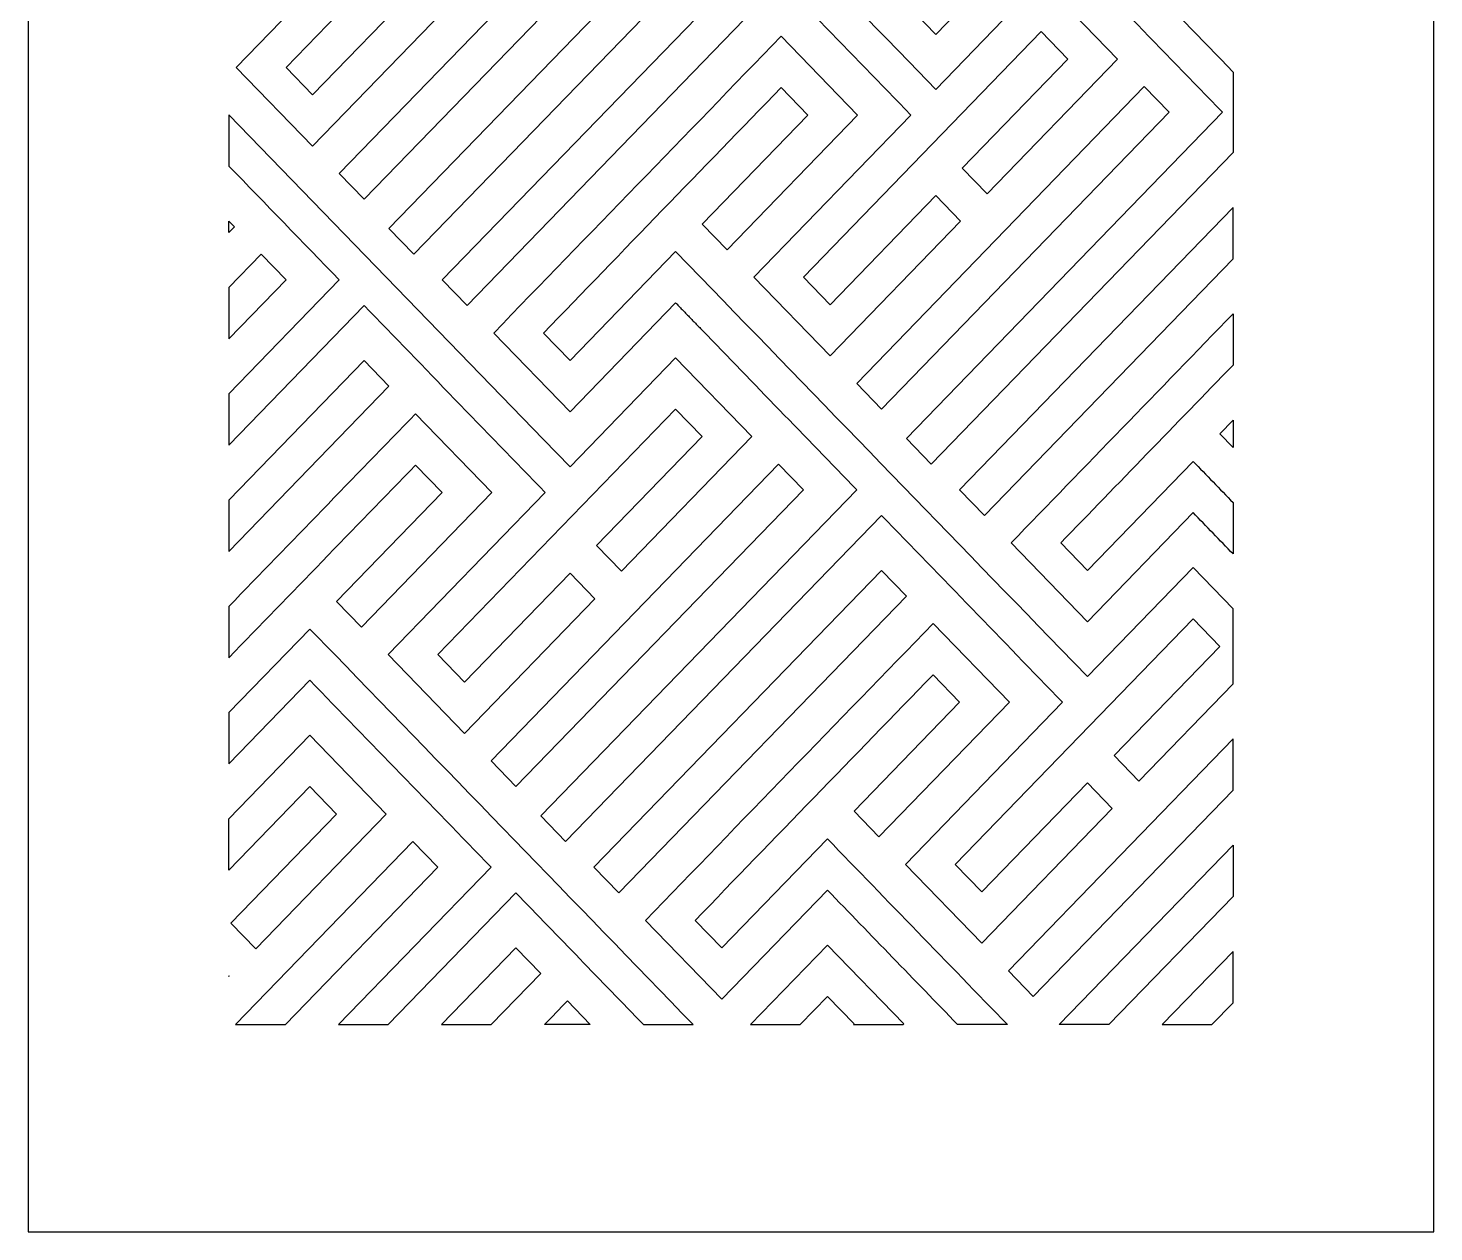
# Model space of a CAD drawing. Header units: centimetres. Extents: x 13.9 to 20.3, y -9 to 9.
# Drawn here: x 13.9 to 20.33, y -9 to -3.5 of the extents above; entities that cross this region are included whole.
import ezdxf

# ---------------------------------------------------------------- set-up
doc = ezdxf.new("R2010")
doc.units = ezdxf.units.CM
doc.header["$MEASUREMENT"] = 0
doc.layers.add('layer 1', color=7, linetype='Continuous')

msp = doc.modelspace()

# ---------------------------------------------------------------- linework, layer by layer
at = {"layer": 'layer 1', "color": 250}
for points, knots in [([(20.32578, 9.00076), (20.32578, 9.00076), (20.32578, -9.0002), (20.32578, -9.0002), (20.32578, -9.0002), (20.32578, -9.0002), (13.90161, -9.0002), (13.90161, -9.0002), (13.90161, -9.0002), (13.90161, -9.0002), (13.90161, 9.00076), (13.90161, 9.00076), (13.90161, 9.00076), (13.90161, 9.00076), (20.32578, 9.00076), (20.32578, 9.00076)], [0, 0, 0, 0, 0.2, 0.2, 0.2, 0.2, 0.4, 0.4, 0.4, 0.4, 0.6, 0.6, 0.6, 0.6, 1, 1, 1, 1]), ([(17.92738, -3.65324), (17.37848, -3.08659), (16.8296, -2.51995), (16.2807, -1.9533), (16.2807, -1.9533), (16.2807, -1.9533), (16.16713, -1.83606), (16.16713, -1.83606), (16.16713, -1.83606), (16.16713, -1.83606), (15.68448, -2.33432), (15.68448, -2.33432), (15.68448, -2.33432), (15.68448, -2.33432), (15.56281, -2.20871), (15.56281, -2.20871), (15.56281, -2.20871), (15.92513, -1.83467), (16.28745, -1.46063), (16.64978, -1.08658), (16.64978, -1.08658), (16.64978, -1.08658), (16.77146, -1.2122), (16.77146, -1.2122), (16.77146, -1.2122), (16.77146, -1.2122), (16.28881, -1.71045), (16.28881, -1.71045), (16.28881, -1.71045), (16.28881, -1.71045), (16.40237, -1.82769), (16.40237, -1.82769), (16.40237, -1.82769), (16.40237, -1.82769), (16.99858, -1.2122), (16.99858, -1.2122), (16.99858, -1.2122), (16.99858, -1.2122), (16.64978, -0.85211), (16.64978, -0.85211), (16.64978, -0.85211), (16.21175, -1.30431), (15.77371, -1.75651), (15.33568, -2.20871), (15.33568, -2.20871), (15.33568, -2.20871), (15.68448, -2.5688), (15.68448, -2.5688), (15.68448, -2.5688), (15.68448, -2.5688), (16.16713, -2.07054), (16.16713, -2.07054), (16.16713, -2.07054), (16.16713, -2.07054), (16.28881, -2.19615), (16.28881, -2.19615), (16.28881, -2.19615), (16.52405, -2.43899), (16.75929, -2.68185), (16.99453, -2.92469), (16.99453, -2.92469), (16.99453, -2.92469), (15.55064, -4.41528), (15.55064, -4.41528), (15.55064, -4.41528), (15.55064, -4.41528), (15.66421, -4.53252), (15.66421, -4.53252), (15.66421, -4.53252), (15.66421, -4.53252), (17.10809, -3.04193), (17.10809, -3.04193), (17.10809, -3.04193), (17.38389, -3.32665), (17.65968, -3.61136), (17.93549, -3.89609), (17.93549, -3.89609), (17.93549, -3.89609), (17.2176, -4.63719), (17.2176, -4.63719), (17.2176, -4.63719), (17.2176, -4.63719), (17.56641, -4.99728), (17.56641, -4.99728), (17.56641, -4.99728), (17.56641, -4.99728), (18.16262, -4.38179), (18.16262, -4.38179), (18.16262, -4.38179), (18.16262, -4.38179), (18.04905, -4.26455), (18.04905, -4.26455), (18.04905, -4.26455), (18.04905, -4.26455), (17.56641, -4.76281), (17.56641, -4.76281), (17.56641, -4.76281), (17.56641, -4.76281), (17.44473, -4.63719), (17.44473, -4.63719), (17.44473, -4.63719), (17.44473, -4.63719), (18.5317, -3.51507), (18.5317, -3.51507), (18.5317, -3.51507), (18.5317, -3.51507), (18.65338, -3.64068), (18.65338, -3.64068), (18.65338, -3.64068), (18.65338, -3.64068), (18.17073, -4.13894), (18.17073, -4.13894), (18.17073, -4.13894), (18.17073, -4.13894), (18.28429, -4.25617), (18.28429, -4.25617), (18.28429, -4.25617), (18.28429, -4.25617), (18.8805, -3.64068), (18.8805, -3.64068), (18.8805, -3.64068), (18.8805, -3.64068), (18.5317, -3.28059), (18.5317, -3.28059), (18.5317, -3.28059), (18.5317, -3.28059), (18.04905, -3.77885), (18.04905, -3.77885), (18.04905, -3.77885), (18.04905, -3.77885), (17.92738, -3.65324), (17.92738, -3.65324)], [0, 0, 0, 0, 0.0294118, 0.0294118, 0.0294118, 0.0294118, 0.0588235, 0.0588235, 0.0588235, 0.0588235, 0.0882353, 0.0882353, 0.0882353, 0.0882353, 0.1176471, 0.1176471, 0.1176471, 0.1176471, 0.1470588, 0.1470588, 0.1470588, 0.1470588, 0.1764706, 0.1764706, 0.1764706, 0.1764706, 0.2058824, 0.2058824, 0.2058824, 0.2058824, 0.2352941, 0.2352941, 0.2352941, 0.2352941, 0.2647059, 0.2647059, 0.2647059, 0.2647059, 0.2941176, 0.2941176, 0.2941176, 0.2941176, 0.3235294, 0.3235294, 0.3235294, 0.3235294, 0.3529412, 0.3529412, 0.3529412, 0.3529412, 0.3823529, 0.3823529, 0.3823529, 0.3823529, 0.4117647, 0.4117647, 0.4117647, 0.4117647, 0.4411765, 0.4411765, 0.4411765, 0.4411765, 0.4705882, 0.4705882, 0.4705882, 0.4705882, 0.5, 0.5, 0.5, 0.5, 0.5294118, 0.5294118, 0.5294118, 0.5294118, 0.5588235, 0.5588235, 0.5588235, 0.5588235, 0.5882353, 0.5882353, 0.5882353, 0.5882353, 0.6176471, 0.6176471, 0.6176471, 0.6176471, 0.6470588, 0.6470588, 0.6470588, 0.6470588, 0.6764706, 0.6764706, 0.6764706, 0.6764706, 0.7058824, 0.7058824, 0.7058824, 0.7058824, 0.7352941, 0.7352941, 0.7352941, 0.7352941, 0.7647059, 0.7647059, 0.7647059, 0.7647059, 0.7941176, 0.7941176, 0.7941176, 0.7941176, 0.8235294, 0.8235294, 0.8235294, 0.8235294, 0.8529412, 0.8529412, 0.8529412, 0.8529412, 0.8823529, 0.8823529, 0.8823529, 0.8823529, 0.9117647, 0.9117647, 0.9117647, 0.9117647, 0.9411765, 0.9411765, 0.9411765, 0.9411765, 1, 1, 1, 1]), ([(19.40804, -3.69958), (19.11593, -3.39802), (18.82381, -3.09646), (18.5317, -2.7949), (18.5317, -2.7949), (18.5317, -2.7949), (18.04905, -3.29315), (18.04905, -3.29315), (18.04905, -3.29315), (18.04905, -3.29315), (17.92738, -3.16754), (17.92738, -3.16754), (17.92738, -3.16754), (18.2897, -2.79351), (18.65202, -2.41946), (19.01435, -2.04542), (19.01435, -2.04542), (19.01435, -2.04542), (19.13602, -2.17103), (19.13602, -2.17103), (19.13602, -2.17103), (19.13602, -2.17103), (18.65338, -2.66928), (18.65338, -2.66928), (18.65338, -2.66928), (18.65338, -2.66928), (18.76694, -2.78652), (18.76694, -2.78652), (18.76694, -2.78652), (18.76694, -2.78652), (19.36315, -2.17103), (19.36315, -2.17103), (19.36315, -2.17103), (19.36315, -2.17103), (19.01435, -1.81094), (19.01435, -1.81094), (19.01435, -1.81094), (18.57632, -2.26314), (18.13828, -2.71535), (17.70025, -3.16754), (17.70025, -3.16754), (17.70025, -3.16754), (18.04905, -3.52763), (18.04905, -3.52763), (18.04905, -3.52763), (18.04905, -3.52763), (18.5317, -3.02937), (18.5317, -3.02937), (18.5317, -3.02937), (18.8075, -3.31409), (19.0833, -3.59881), (19.3591, -3.88353), (19.3591, -3.88353), (19.3591, -3.88353), (17.91521, -5.37411), (17.91521, -5.37411), (17.91521, -5.37411), (17.91521, -5.37411), (18.02877, -5.49135), (18.02877, -5.49135), (18.02877, -5.49135), (18.02877, -5.49135), (19.40804, -4.06748), (19.40804, -4.06748), (19.40804, -4.06748), (19.40804, -4.06748), (19.40804, -3.69958), (19.40804, -3.69958)], [0, 0, 0, 0, 0.0555556, 0.0555556, 0.0555556, 0.0555556, 0.1111111, 0.1111111, 0.1111111, 0.1111111, 0.1666667, 0.1666667, 0.1666667, 0.1666667, 0.2222222, 0.2222222, 0.2222222, 0.2222222, 0.2777778, 0.2777778, 0.2777778, 0.2777778, 0.3333333, 0.3333333, 0.3333333, 0.3333333, 0.3888889, 0.3888889, 0.3888889, 0.3888889, 0.4444444, 0.4444444, 0.4444444, 0.4444444, 0.5, 0.5, 0.5, 0.5, 0.5555556, 0.5555556, 0.5555556, 0.5555556, 0.6111111, 0.6111111, 0.6111111, 0.6111111, 0.6666667, 0.6666667, 0.6666667, 0.6666667, 0.7222222, 0.7222222, 0.7222222, 0.7222222, 0.7777778, 0.7777778, 0.7777778, 0.7777778, 0.8333333, 0.8333333, 0.8333333, 0.8333333, 0.8888889, 0.8888889, 0.8888889, 0.8888889, 1, 1, 1, 1]), ([(14.81935, -2.16138), (14.81935, -2.16138), (14.81935, -1.92691), (14.81935, -1.92691), (14.81935, -1.92691), (14.81935, -1.92691), (15.68448, -2.82002), (15.68448, -2.82002), (15.68448, -2.82002), (15.68448, -2.82002), (16.16713, -2.32176), (16.16713, -2.32176), (16.16713, -2.32176), (16.16713, -2.32176), (16.51594, -2.68185), (16.51594, -2.68185), (16.51594, -2.68185), (16.51594, -2.68185), (15.91972, -3.29734), (15.91972, -3.29734), (15.91972, -3.29734), (15.91972, -3.29734), (15.80616, -3.1801), (15.80616, -3.1801), (15.80616, -3.1801), (15.80616, -3.1801), (16.28881, -2.68185), (16.28881, -2.68185), (16.28881, -2.68185), (16.28881, -2.68185), (16.16713, -2.55623), (16.16713, -2.55623), (16.16713, -2.55623), (16.16713, -2.55623), (15.08016, -3.67836), (15.08016, -3.67836), (15.08016, -3.67836), (15.08016, -3.67836), (15.20184, -3.80397), (15.20184, -3.80397), (15.20184, -3.80397), (15.20184, -3.80397), (15.68448, -3.30572), (15.68448, -3.30572), (15.68448, -3.30572), (15.68448, -3.30572), (15.79805, -3.42295), (15.79805, -3.42295), (15.79805, -3.42295), (15.79805, -3.42295), (15.20184, -4.03845), (15.20184, -4.03845), (15.20184, -4.03845), (15.20184, -4.03845), (14.85303, -3.67836), (14.85303, -3.67836), (14.85303, -3.67836), (14.85303, -3.67836), (15.57092, -2.93726), (15.57092, -2.93726), (15.57092, -2.93726), (15.3204, -2.67863), (15.06988, -2.42001), (14.81935, -2.16138)], [0, 0, 0, 0, 0.0588235, 0.0588235, 0.0588235, 0.0588235, 0.1176471, 0.1176471, 0.1176471, 0.1176471, 0.1764706, 0.1764706, 0.1764706, 0.1764706, 0.2352941, 0.2352941, 0.2352941, 0.2352941, 0.2941176, 0.2941176, 0.2941176, 0.2941176, 0.3529412, 0.3529412, 0.3529412, 0.3529412, 0.4117647, 0.4117647, 0.4117647, 0.4117647, 0.4705882, 0.4705882, 0.4705882, 0.4705882, 0.5294118, 0.5294118, 0.5294118, 0.5294118, 0.5882353, 0.5882353, 0.5882353, 0.5882353, 0.6470588, 0.6470588, 0.6470588, 0.6470588, 0.7058824, 0.7058824, 0.7058824, 0.7058824, 0.7647059, 0.7647059, 0.7647059, 0.7647059, 0.8235294, 0.8235294, 0.8235294, 0.8235294, 0.8823529, 0.8823529, 0.8823529, 0.8823529, 1, 1, 1, 1]), ([(16.75118, -2.92469), (16.75118, -2.92469), (15.43708, -4.2813), (15.43708, -4.2813), (15.43708, -4.2813), (15.43708, -4.2813), (15.32351, -4.16406), (15.32351, -4.16406), (15.32351, -4.16406), (15.32351, -4.16406), (16.63761, -2.80746), (16.63761, -2.80746), (16.63761, -2.80746), (16.63761, -2.80746), (16.75118, -2.92469), (16.75118, -2.92469)], [0, 0, 0, 0, 0.2, 0.2, 0.2, 0.2, 0.4, 0.4, 0.4, 0.4, 0.6, 0.6, 0.6, 0.6, 1, 1, 1, 1]), ([(17.22166, -3.41039), (17.22166, -3.41039), (15.90756, -4.76699), (15.90756, -4.76699), (15.90756, -4.76699), (15.90756, -4.76699), (15.79399, -4.64976), (15.79399, -4.64976), (15.79399, -4.64976), (15.79399, -4.64976), (17.10809, -3.29315), (17.10809, -3.29315), (17.10809, -3.29315), (17.10809, -3.29315), (17.22166, -3.41039), (17.22166, -3.41039)], [0, 0, 0, 0, 0.2, 0.2, 0.2, 0.2, 0.4, 0.4, 0.4, 0.4, 0.6, 0.6, 0.6, 0.6, 1, 1, 1, 1]), ([(19.40804, -6.15318), (19.40804, -6.15318), (19.40804, -6.49596), (19.40804, -6.49596), (19.40804, -6.49596), (19.40804, -6.49596), (18.97785, -6.94007), (18.97785, -6.94007), (18.97785, -6.94007), (18.97785, -6.94007), (18.86428, -6.82283), (18.86428, -6.82283), (18.86428, -6.82283), (18.86428, -6.82283), (19.34693, -6.32457), (19.34693, -6.32457), (19.34693, -6.32457), (19.34693, -6.32457), (19.22525, -6.19896), (19.22525, -6.19896), (19.22525, -6.19896), (19.22525, -6.19896), (18.13828, -7.32109), (18.13828, -7.32109), (18.13828, -7.32109), (18.13828, -7.32109), (18.25996, -7.4467), (18.25996, -7.4467), (18.25996, -7.4467), (18.25996, -7.4467), (18.74261, -6.94844), (18.74261, -6.94844), (18.74261, -6.94844), (18.74261, -6.94844), (18.85617, -7.06568), (18.85617, -7.06568), (18.85617, -7.06568), (18.85617, -7.06568), (18.25996, -7.68117), (18.25996, -7.68117), (18.25996, -7.68117), (18.25996, -7.68117), (17.91115, -7.32109), (17.91115, -7.32109), (17.91115, -7.32109), (17.91115, -7.32109), (18.62904, -6.57998), (18.62904, -6.57998), (18.62904, -6.57998), (18.35324, -6.29526), (18.07744, -6.01054), (17.80164, -5.72583), (17.80164, -5.72583), (17.80164, -5.72583), (16.35776, -7.21641), (16.35776, -7.21641), (16.35776, -7.21641), (16.35776, -7.21641), (16.24419, -7.09917), (16.24419, -7.09917), (16.24419, -7.09917), (16.24419, -7.09917), (17.68808, -5.60859), (17.68808, -5.60859), (17.68808, -5.60859), (17.45284, -5.36574), (17.2176, -5.12289), (16.98236, -4.88004), (16.98236, -4.88004), (16.98059, -4.87821), (16.97881, -4.87638), (16.97704, -4.87455), (16.97704, -4.87455), (16.97273, -4.8701), (16.96842, -4.86565), (16.96411, -4.8612), (16.96411, -4.8612), (16.9598, -4.85675), (16.95549, -4.8523), (16.95118, -4.84785), (16.95118, -4.84785), (16.94687, -4.8434), (16.94256, -4.83896), (16.93825, -4.83451), (16.93825, -4.83451), (16.93394, -4.83006), (16.92963, -4.82561), (16.92532, -4.82116), (16.92532, -4.82116), (16.92101, -4.81671), (16.91671, -4.81226), (16.9124, -4.80782), (16.9124, -4.80782), (16.90809, -4.80337), (16.90378, -4.79892), (16.89947, -4.79447), (16.89947, -4.79447), (16.89516, -4.79002), (16.89085, -4.78557), (16.88654, -4.78112), (16.88654, -4.78112), (16.88223, -4.77667), (16.87792, -4.77222), (16.87361, -4.76778), (16.87361, -4.76778), (16.8693, -4.76333), (16.86499, -4.75888), (16.86069, -4.75443), (16.86069, -4.75443), (16.86069, -4.75443), (16.37804, -5.25269), (16.37804, -5.25269), (16.37804, -5.25269), (16.37804, -5.25269), (16.02923, -4.8926), (16.02923, -4.8926), (16.02923, -4.8926), (16.46726, -4.44041), (16.9053, -3.9882), (17.34333, -3.536), (17.34333, -3.536), (17.34333, -3.536), (17.69214, -3.89609), (17.69214, -3.89609), (17.69214, -3.89609), (17.69214, -3.89609), (17.09593, -4.51158), (17.09593, -4.51158), (17.09593, -4.51158), (17.09593, -4.51158), (16.98236, -4.39435), (16.98236, -4.39435), (16.98236, -4.39435), (16.98236, -4.39435), (17.46501, -3.89609), (17.46501, -3.89609), (17.46501, -3.89609), (17.46501, -3.89609), (17.34333, -3.77048), (17.34333, -3.77048), (17.34333, -3.77048), (16.98101, -4.14452), (16.61868, -4.51857), (16.25636, -4.8926), (16.25636, -4.8926), (16.25636, -4.8926), (16.37804, -5.01821), (16.37804, -5.01821), (16.37804, -5.01821), (16.37804, -5.01821), (16.86069, -4.51996), (16.86069, -4.51996), (16.86069, -4.51996), (16.86069, -4.51996), (16.97425, -4.63719), (16.97425, -4.63719), (16.97425, -4.63719), (17.52315, -5.20385), (18.07203, -5.77048), (18.62093, -6.33713), (18.62093, -6.33713), (18.62093, -6.33713), (18.74261, -6.46275), (18.74261, -6.46275), (18.74261, -6.46275), (18.74261, -6.46275), (19.22525, -5.96449), (19.22525, -5.96449), (19.22525, -5.96449), (19.22525, -5.96449), (19.40804, -6.15318), (19.40804, -6.15318)], [0, 0, 0, 0, 0.0227273, 0.0227273, 0.0227273, 0.0227273, 0.0454545, 0.0454545, 0.0454545, 0.0454545, 0.0681818, 0.0681818, 0.0681818, 0.0681818, 0.0909091, 0.0909091, 0.0909091, 0.0909091, 0.1136364, 0.1136364, 0.1136364, 0.1136364, 0.1363636, 0.1363636, 0.1363636, 0.1363636, 0.1590909, 0.1590909, 0.1590909, 0.1590909, 0.1818182, 0.1818182, 0.1818182, 0.1818182, 0.2045455, 0.2045455, 0.2045455, 0.2045455, 0.2272727, 0.2272727, 0.2272727, 0.2272727, 0.25, 0.25, 0.25, 0.25, 0.2727273, 0.2727273, 0.2727273, 0.2727273, 0.2954545, 0.2954545, 0.2954545, 0.2954545, 0.3181818, 0.3181818, 0.3181818, 0.3181818, 0.3409091, 0.3409091, 0.3409091, 0.3409091, 0.3636364, 0.3636364, 0.3636364, 0.3636364, 0.3863636, 0.3863636, 0.3863636, 0.3863636, 0.4090909, 0.4090909, 0.4090909, 0.4090909, 0.4318182, 0.4318182, 0.4318182, 0.4318182, 0.4545455, 0.4545455, 0.4545455, 0.4545455, 0.4772727, 0.4772727, 0.4772727, 0.4772727, 0.5, 0.5, 0.5, 0.5, 0.5227273, 0.5227273, 0.5227273, 0.5227273, 0.5454545, 0.5454545, 0.5454545, 0.5454545, 0.5681818, 0.5681818, 0.5681818, 0.5681818, 0.5909091, 0.5909091, 0.5909091, 0.5909091, 0.6136364, 0.6136364, 0.6136364, 0.6136364, 0.6363636, 0.6363636, 0.6363636, 0.6363636, 0.6590909, 0.6590909, 0.6590909, 0.6590909, 0.6818182, 0.6818182, 0.6818182, 0.6818182, 0.7045455, 0.7045455, 0.7045455, 0.7045455, 0.7272727, 0.7272727, 0.7272727, 0.7272727, 0.75, 0.75, 0.75, 0.75, 0.7727273, 0.7727273, 0.7727273, 0.7727273, 0.7954545, 0.7954545, 0.7954545, 0.7954545, 0.8181818, 0.8181818, 0.8181818, 0.8181818, 0.8409091, 0.8409091, 0.8409091, 0.8409091, 0.8636364, 0.8636364, 0.8636364, 0.8636364, 0.8863636, 0.8863636, 0.8863636, 0.8863636, 0.9090909, 0.9090909, 0.9090909, 0.9090909, 0.9318182, 0.9318182, 0.9318182, 0.9318182, 0.9545455, 0.9545455, 0.9545455, 0.9545455, 1, 1, 1, 1]), ([(19.11575, -3.88353), (19.11575, -3.88353), (17.80165, -5.24013), (17.80165, -5.24013), (17.80165, -5.24013), (17.80165, -5.24013), (17.68808, -5.12289), (17.68808, -5.12289), (17.68808, -5.12289), (17.68808, -5.12289), (19.00218, -3.76629), (19.00218, -3.76629), (19.00218, -3.76629), (19.00218, -3.76629), (19.11575, -3.88353), (19.11575, -3.88353)], [0, 0, 0, 0, 0.2, 0.2, 0.2, 0.2, 0.4, 0.4, 0.4, 0.4, 0.6, 0.6, 0.6, 0.6, 1, 1, 1, 1]), ([(14.81935, -5.40469), (14.81935, -5.40469), (14.81935, -5.17022), (14.81935, -5.17022), (14.81935, -5.17022), (14.81935, -5.17022), (15.32351, -4.64975), (15.32351, -4.64975), (15.32351, -4.64975), (15.15546, -4.47627), (14.98741, -4.30278), (14.81935, -4.12929), (14.81935, -4.12929), (14.81935, -4.12929), (14.81935, -3.89482), (14.81935, -3.89482), (14.81935, -3.89482), (14.81935, -3.89482), (16.25636, -5.3783), (16.25636, -5.3783), (16.25636, -5.3783), (16.25636, -5.3783), (16.37804, -5.50391), (16.37804, -5.50391), (16.37804, -5.50391), (16.37804, -5.50391), (16.86069, -5.00565), (16.86069, -5.00565), (16.86069, -5.00565), (16.86069, -5.00565), (17.20949, -5.36574), (17.20949, -5.36574), (17.20949, -5.36574), (17.20949, -5.36574), (16.61328, -5.98123), (16.61328, -5.98123), (16.61328, -5.98123), (16.61328, -5.98123), (16.49971, -5.864), (16.49971, -5.864), (16.49971, -5.864), (16.49971, -5.864), (16.98236, -5.36574), (16.98236, -5.36574), (16.98236, -5.36574), (16.98236, -5.36574), (16.86069, -5.24013), (16.86069, -5.24013), (16.86069, -5.24013), (16.86069, -5.24013), (15.77371, -6.36225), (15.77371, -6.36225), (15.77371, -6.36225), (15.77371, -6.36225), (15.89539, -6.48787), (15.89539, -6.48787), (15.89539, -6.48787), (15.89539, -6.48787), (16.37804, -5.98961), (16.37804, -5.98961), (16.37804, -5.98961), (16.37804, -5.98961), (16.4916, -6.10685), (16.4916, -6.10685), (16.4916, -6.10685), (16.4916, -6.10685), (15.89539, -6.72234), (15.89539, -6.72234), (15.89539, -6.72234), (15.89539, -6.72234), (15.54659, -6.36225), (15.54659, -6.36225), (15.54659, -6.36225), (15.54659, -6.36225), (16.26447, -5.62115), (16.26447, -5.62115), (16.26447, -5.62115), (15.98867, -5.33643), (15.71287, -5.05171), (15.43708, -4.76699), (15.43708, -4.76699), (15.43708, -4.76699), (14.81935, -5.40469), (14.81935, -5.40469)], [0, 0, 0, 0, 0.0454545, 0.0454545, 0.0454545, 0.0454545, 0.0909091, 0.0909091, 0.0909091, 0.0909091, 0.1363636, 0.1363636, 0.1363636, 0.1363636, 0.1818182, 0.1818182, 0.1818182, 0.1818182, 0.2272727, 0.2272727, 0.2272727, 0.2272727, 0.2727273, 0.2727273, 0.2727273, 0.2727273, 0.3181818, 0.3181818, 0.3181818, 0.3181818, 0.3636364, 0.3636364, 0.3636364, 0.3636364, 0.4090909, 0.4090909, 0.4090909, 0.4090909, 0.4545455, 0.4545455, 0.4545455, 0.4545455, 0.5, 0.5, 0.5, 0.5, 0.5454545, 0.5454545, 0.5454545, 0.5454545, 0.5909091, 0.5909091, 0.5909091, 0.5909091, 0.6363636, 0.6363636, 0.6363636, 0.6363636, 0.6818182, 0.6818182, 0.6818182, 0.6818182, 0.7272727, 0.7272727, 0.7272727, 0.7272727, 0.7727273, 0.7727273, 0.7727273, 0.7727273, 0.8181818, 0.8181818, 0.8181818, 0.8181818, 0.8636364, 0.8636364, 0.8636364, 0.8636364, 0.9090909, 0.9090909, 0.9090909, 0.9090909, 1, 1, 1, 1]), ([(19.40804, -4.3187), (19.40804, -4.3187), (19.40804, -4.55317), (19.40804, -4.55317), (19.40804, -4.55317), (19.40804, -4.55317), (18.27212, -5.72583), (18.27212, -5.72583), (18.27212, -5.72583), (18.27212, -5.72583), (18.15856, -5.60859), (18.15856, -5.60859), (18.15856, -5.60859), (18.15856, -5.60859), (19.40804, -4.3187), (19.40804, -4.3187)], [0, 0, 0, 0, 0.2, 0.2, 0.2, 0.2, 0.4, 0.4, 0.4, 0.4, 0.6, 0.6, 0.6, 0.6, 1, 1, 1, 1]), ([(14.81935, -4.4333), (14.81935, -4.4333), (14.84492, -4.40691), (14.84492, -4.40691), (14.84492, -4.40691), (14.84492, -4.40691), (14.81935, -4.38051), (14.81935, -4.38051), (14.81935, -4.38051), (14.81935, -4.38051), (14.81935, -4.4333), (14.81935, -4.4333)], [0, 0, 0, 0, 0.25, 0.25, 0.25, 0.25, 0.5, 0.5, 0.5, 0.5, 1, 1, 1, 1]), ([(14.81935, -4.919), (14.81935, -4.919), (14.81935, -4.68452), (14.81935, -4.68452), (14.81935, -4.68452), (14.81935, -4.68452), (14.9666, -4.53252), (14.9666, -4.53252), (14.9666, -4.53252), (14.9666, -4.53252), (15.08016, -4.64975), (15.08016, -4.64975), (15.08016, -4.64975), (15.08016, -4.64975), (14.81935, -4.919), (14.81935, -4.919)], [0, 0, 0, 0, 0.2, 0.2, 0.2, 0.2, 0.4, 0.4, 0.4, 0.4, 0.6, 0.6, 0.6, 0.6, 1, 1, 1, 1]), ([(19.40804, -5.66749), (19.34711, -5.60459), (19.28619, -5.54169), (19.22525, -5.47879), (19.22525, -5.47879), (19.22525, -5.47879), (18.74261, -5.97705), (18.74261, -5.97705), (18.74261, -5.97705), (18.74261, -5.97705), (18.62093, -5.85144), (18.62093, -5.85144), (18.62093, -5.85144), (18.8833, -5.58058), (19.14567, -5.30972), (19.40804, -5.03887), (19.40804, -5.03887), (19.40804, -5.03887), (19.40804, -4.80439), (19.40804, -4.80439), (19.40804, -4.80439), (19.06996, -5.1534), (18.73188, -5.50242), (18.3938, -5.85144), (18.3938, -5.85144), (18.3938, -5.85144), (18.74261, -6.21152), (18.74261, -6.21152), (18.74261, -6.21152), (18.74261, -6.21152), (19.22525, -5.71327), (19.22525, -5.71327), (19.22525, -5.71327), (19.28618, -5.77616), (19.34711, -5.83906), (19.40804, -5.90196), (19.40804, -5.90196), (19.40804, -5.90196), (19.40804, -5.66749), (19.40804, -5.66749)], [0, 0, 0, 0, 0.0909091, 0.0909091, 0.0909091, 0.0909091, 0.1818182, 0.1818182, 0.1818182, 0.1818182, 0.2727273, 0.2727273, 0.2727273, 0.2727273, 0.3636364, 0.3636364, 0.3636364, 0.3636364, 0.4545455, 0.4545455, 0.4545455, 0.4545455, 0.5454545, 0.5454545, 0.5454545, 0.5454545, 0.6363636, 0.6363636, 0.6363636, 0.6363636, 0.7272727, 0.7272727, 0.7272727, 0.7272727, 0.8181818, 0.8181818, 0.8181818, 0.8181818, 1, 1, 1, 1]), ([(14.81935, -5.89039), (14.81935, -5.89039), (14.81935, -5.65592), (14.81935, -5.65592), (14.81935, -5.65592), (14.81935, -5.65592), (15.43708, -5.01821), (15.43708, -5.01821), (15.43708, -5.01821), (15.43708, -5.01821), (15.55064, -5.13545), (15.55064, -5.13545), (15.55064, -5.13545), (15.55064, -5.13545), (14.81935, -5.89039), (14.81935, -5.89039)], [0, 0, 0, 0, 0.2, 0.2, 0.2, 0.2, 0.4, 0.4, 0.4, 0.4, 0.6, 0.6, 0.6, 0.6, 1, 1, 1, 1]), ([(14.81935, -6.37608), (14.81935, -6.37608), (14.81935, -6.14161), (14.81935, -6.14161), (14.81935, -6.14161), (15.10367, -5.84809), (15.388, -5.55458), (15.67232, -5.26106), (15.67232, -5.26106), (15.67232, -5.26106), (16.02112, -5.62115), (16.02112, -5.62115), (16.02112, -5.62115), (16.02112, -5.62115), (15.42491, -6.23664), (15.42491, -6.23664), (15.42491, -6.23664), (15.42491, -6.23664), (15.31135, -6.11941), (15.31135, -6.11941), (15.31135, -6.11941), (15.31135, -6.11941), (15.79399, -5.62115), (15.79399, -5.62115), (15.79399, -5.62115), (15.79399, -5.62115), (15.67232, -5.49554), (15.67232, -5.49554), (15.67232, -5.49554), (15.388, -5.78906), (15.10367, -6.08257), (14.81935, -6.37608)], [0, 0, 0, 0, 0.1111111, 0.1111111, 0.1111111, 0.1111111, 0.2222222, 0.2222222, 0.2222222, 0.2222222, 0.3333333, 0.3333333, 0.3333333, 0.3333333, 0.4444444, 0.4444444, 0.4444444, 0.4444444, 0.5555556, 0.5555556, 0.5555556, 0.5555556, 0.6666667, 0.6666667, 0.6666667, 0.6666667, 0.7777778, 0.7777778, 0.7777778, 0.7777778, 1, 1, 1, 1]), ([(19.40804, -5.29009), (19.40804, -5.29009), (19.34693, -5.35318), (19.34693, -5.35318), (19.34693, -5.35318), (19.34693, -5.35318), (19.40804, -5.41627), (19.40804, -5.41627), (19.40804, -5.41627), (19.40804, -5.41627), (19.40804, -5.29009), (19.40804, -5.29009)], [0, 0, 0, 0, 0.25, 0.25, 0.25, 0.25, 0.5, 0.5, 0.5, 0.5, 1, 1, 1, 1]), ([(17.44473, -5.60859), (17.44473, -5.60859), (16.13063, -6.96519), (16.13063, -6.96519), (16.13063, -6.96519), (16.13063, -6.96519), (16.01707, -6.84795), (16.01707, -6.84795), (16.01707, -6.84795), (16.01707, -6.84795), (17.33117, -5.49135), (17.33117, -5.49135), (17.33117, -5.49135), (17.33117, -5.49135), (17.44473, -5.60859), (17.44473, -5.60859)], [0, 0, 0, 0, 0.2, 0.2, 0.2, 0.2, 0.4, 0.4, 0.4, 0.4, 0.6, 0.6, 0.6, 0.6, 1, 1, 1, 1]), ([(17.91521, -6.09429), (17.91521, -6.09429), (16.60111, -7.45089), (16.60111, -7.45089), (16.60111, -7.45089), (16.60111, -7.45089), (16.48754, -7.33365), (16.48754, -7.33365), (16.48754, -7.33365), (16.48754, -7.33365), (17.80164, -5.97705), (17.80164, -5.97705), (17.80164, -5.97705), (17.80164, -5.97705), (17.91521, -6.09429), (17.91521, -6.09429)], [0, 0, 0, 0, 0.2, 0.2, 0.2, 0.2, 0.4, 0.4, 0.4, 0.4, 0.6, 0.6, 0.6, 0.6, 1, 1, 1, 1]), ([(18.37658, -8.05279), (18.10246, -7.76981), (17.82835, -7.48683), (17.55424, -7.20385), (17.55424, -7.20385), (17.55424, -7.20385), (17.07159, -7.70211), (17.07159, -7.70211), (17.07159, -7.70211), (17.07159, -7.70211), (16.94991, -7.5765), (16.94991, -7.5765), (16.94991, -7.5765), (17.31223, -7.20246), (17.67456, -6.82842), (18.03688, -6.45437), (18.03688, -6.45437), (18.03688, -6.45437), (18.15856, -6.57998), (18.15856, -6.57998), (18.15856, -6.57998), (18.15856, -6.57998), (17.67591, -7.07824), (17.67591, -7.07824), (17.67591, -7.07824), (17.67591, -7.07824), (17.78948, -7.19548), (17.78948, -7.19548), (17.78948, -7.19548), (17.78948, -7.19548), (18.38569, -6.57998), (18.38569, -6.57998), (18.38569, -6.57998), (18.38569, -6.57998), (18.03688, -6.2199), (18.03688, -6.2199), (18.03688, -6.2199), (17.59885, -6.6721), (17.16082, -7.1243), (16.72279, -7.5765), (16.72279, -7.5765), (16.72279, -7.5765), (17.07159, -7.93658), (17.07159, -7.93658), (17.07159, -7.93658), (17.07159, -7.93658), (17.55424, -7.43833), (17.55424, -7.43833), (17.55424, -7.43833), (17.75264, -7.64314), (17.95104, -7.84796), (18.14945, -8.05279), (18.14945, -8.05279), (18.14945, -8.05279), (18.37658, -8.05279), (18.37658, -8.05279)], [0, 0, 0, 0, 0.0666667, 0.0666667, 0.0666667, 0.0666667, 0.1333333, 0.1333333, 0.1333333, 0.1333333, 0.2, 0.2, 0.2, 0.2, 0.2666667, 0.2666667, 0.2666667, 0.2666667, 0.3333333, 0.3333333, 0.3333333, 0.3333333, 0.4, 0.4, 0.4, 0.4, 0.4666667, 0.4666667, 0.4666667, 0.4666667, 0.5333333, 0.5333333, 0.5333333, 0.5333333, 0.6, 0.6, 0.6, 0.6, 0.6666667, 0.6666667, 0.6666667, 0.6666667, 0.7333333, 0.7333333, 0.7333333, 0.7333333, 0.8, 0.8, 0.8, 0.8, 0.8666667, 0.8666667, 0.8666667, 0.8666667, 1, 1, 1, 1]), ([(16.9408, -8.05279), (16.9408, -8.05279), (16.71367, -8.05279), (16.71367, -8.05279), (16.71367, -8.05279), (16.51932, -7.85215), (16.32498, -7.65152), (16.13063, -7.45089), (16.13063, -7.45089), (16.13063, -7.45089), (15.54759, -8.05279), (15.54759, -8.05279), (15.54759, -8.05279), (15.54759, -8.05279), (15.32046, -8.05279), (15.32046, -8.05279), (15.32046, -8.05279), (15.32046, -8.05279), (16.01707, -7.33365), (16.01707, -7.33365), (16.01707, -7.33365), (15.74127, -7.04893), (15.46547, -6.76421), (15.18967, -6.47949), (15.18967, -6.47949), (15.18967, -6.47949), (14.81935, -6.86178), (14.81935, -6.86178), (14.81935, -6.86178), (14.81935, -6.86178), (14.81935, -6.62731), (14.81935, -6.62731), (14.81935, -6.62731), (14.81935, -6.62731), (15.18967, -6.24502), (15.18967, -6.24502), (15.18967, -6.24502), (15.18967, -6.24502), (15.30323, -6.36225), (15.30323, -6.36225), (15.30323, -6.36225), (15.8491, -6.92577), (16.39494, -7.48927), (16.9408, -8.05279)], [0, 0, 0, 0, 0.0833333, 0.0833333, 0.0833333, 0.0833333, 0.1666667, 0.1666667, 0.1666667, 0.1666667, 0.25, 0.25, 0.25, 0.25, 0.3333333, 0.3333333, 0.3333333, 0.3333333, 0.4166667, 0.4166667, 0.4166667, 0.4166667, 0.5, 0.5, 0.5, 0.5, 0.5833333, 0.5833333, 0.5833333, 0.5833333, 0.6666667, 0.6666667, 0.6666667, 0.6666667, 0.75, 0.75, 0.75, 0.75, 0.8333333, 0.8333333, 0.8333333, 0.8333333, 1, 1, 1, 1]), ([(14.81935, -7.34748), (14.81935, -7.34748), (15.18967, -6.96519), (15.18967, -6.96519), (15.18967, -6.96519), (15.18967, -6.96519), (15.31134, -7.0908), (15.31134, -7.0908), (15.31134, -7.0908), (15.31134, -7.0908), (14.8287, -7.58906), (14.8287, -7.58906), (14.8287, -7.58906), (14.8287, -7.58906), (14.94226, -7.70629), (14.94226, -7.70629), (14.94226, -7.70629), (14.94226, -7.70629), (15.53847, -7.0908), (15.53847, -7.0908), (15.53847, -7.0908), (15.53847, -7.0908), (15.18967, -6.73072), (15.18967, -6.73072), (15.18967, -6.73072), (15.18967, -6.73072), (14.81935, -7.11301), (14.81935, -7.11301), (14.81935, -7.11301), (14.81935, -7.11301), (14.81935, -7.34748), (14.81935, -7.34748)], [0, 0, 0, 0, 0.1111111, 0.1111111, 0.1111111, 0.1111111, 0.2222222, 0.2222222, 0.2222222, 0.2222222, 0.3333333, 0.3333333, 0.3333333, 0.3333333, 0.4444444, 0.4444444, 0.4444444, 0.4444444, 0.5555556, 0.5555556, 0.5555556, 0.5555556, 0.6666667, 0.6666667, 0.6666667, 0.6666667, 0.7777778, 0.7777778, 0.7777778, 0.7777778, 1, 1, 1, 1]), ([(19.40804, -6.74718), (19.40804, -6.74718), (19.40804, -6.98166), (19.40804, -6.98166), (19.40804, -6.98166), (19.40804, -6.98166), (18.4952, -7.92402), (18.4952, -7.92402), (18.4952, -7.92402), (18.4952, -7.92402), (18.38163, -7.80679), (18.38163, -7.80679), (18.38163, -7.80679), (18.38163, -7.80679), (19.40804, -6.74718), (19.40804, -6.74718)], [0, 0, 0, 0, 0.2, 0.2, 0.2, 0.2, 0.4, 0.4, 0.4, 0.4, 0.6, 0.6, 0.6, 0.6, 1, 1, 1, 1]), ([(15.07711, -8.05279), (15.07711, -8.05279), (14.84998, -8.05279), (14.84998, -8.05279), (14.84998, -8.05279), (14.84998, -8.05279), (15.66015, -7.21641), (15.66015, -7.21641), (15.66015, -7.21641), (15.66015, -7.21641), (15.77371, -7.33365), (15.77371, -7.33365), (15.77371, -7.33365), (15.77371, -7.33365), (15.07711, -8.05279), (15.07711, -8.05279)], [0, 0, 0, 0, 0.2, 0.2, 0.2, 0.2, 0.4, 0.4, 0.4, 0.4, 0.6, 0.6, 0.6, 0.6, 1, 1, 1, 1]), ([(19.40804, -7.23288), (19.40804, -7.23288), (18.61382, -8.05279), (18.61382, -8.05279), (18.61382, -8.05279), (18.61382, -8.05279), (18.84095, -8.05279), (18.84095, -8.05279), (18.84095, -8.05279), (18.84095, -8.05279), (19.40804, -7.46735), (19.40804, -7.46735), (19.40804, -7.46735), (19.40804, -7.46735), (19.40804, -7.23288), (19.40804, -7.23288)], [0, 0, 0, 0, 0.2, 0.2, 0.2, 0.2, 0.4, 0.4, 0.4, 0.4, 0.6, 0.6, 0.6, 0.6, 1, 1, 1, 1]), ([(16.01807, -8.05279), (16.01807, -8.05279), (15.79094, -8.05279), (15.79094, -8.05279), (15.79094, -8.05279), (15.79094, -8.05279), (16.13063, -7.70211), (16.13063, -7.70211), (16.13063, -7.70211), (16.13063, -7.70211), (16.24419, -7.81935), (16.24419, -7.81935), (16.24419, -7.81935), (16.24419, -7.81935), (16.01807, -8.05279), (16.01807, -8.05279)], [0, 0, 0, 0, 0.2, 0.2, 0.2, 0.2, 0.4, 0.4, 0.4, 0.4, 0.6, 0.6, 0.6, 0.6, 1, 1, 1, 1]), ([(17.89999, -8.05279), (17.89999, -8.05279), (17.67286, -8.05279), (17.67286, -8.05279), (17.67286, -8.05279), (17.67286, -8.05279), (17.67591, -8.04963), (17.67591, -8.04963), (17.67591, -8.04963), (17.67591, -8.04963), (17.55424, -7.92402), (17.55424, -7.92402), (17.55424, -7.92402), (17.55424, -7.92402), (17.42951, -8.05279), (17.42951, -8.05279), (17.42951, -8.05279), (17.42951, -8.05279), (17.20238, -8.05279), (17.20238, -8.05279), (17.20238, -8.05279), (17.20238, -8.05279), (17.55424, -7.68955), (17.55424, -7.68955), (17.55424, -7.68955), (17.55424, -7.68955), (17.90304, -8.04963), (17.90304, -8.04963), (17.90304, -8.04963), (17.90304, -8.04963), (17.89999, -8.05279), (17.89999, -8.05279)], [0, 0, 0, 0, 0.1111111, 0.1111111, 0.1111111, 0.1111111, 0.2222222, 0.2222222, 0.2222222, 0.2222222, 0.3333333, 0.3333333, 0.3333333, 0.3333333, 0.4444444, 0.4444444, 0.4444444, 0.4444444, 0.5555556, 0.5555556, 0.5555556, 0.5555556, 0.6666667, 0.6666667, 0.6666667, 0.6666667, 0.7777778, 0.7777778, 0.7777778, 0.7777778, 1, 1, 1, 1]), ([(19.40804, -7.71858), (19.40804, -7.71858), (19.40804, -7.95305), (19.40804, -7.95305), (19.40804, -7.95305), (19.40804, -7.95305), (19.31143, -8.05279), (19.31143, -8.05279), (19.31143, -8.05279), (19.31143, -8.05279), (19.0843, -8.05279), (19.0843, -8.05279), (19.0843, -8.05279), (19.0843, -8.05279), (19.40804, -7.71858), (19.40804, -7.71858)], [0, 0, 0, 0, 0.2, 0.2, 0.2, 0.2, 0.4, 0.4, 0.4, 0.4, 0.6, 0.6, 0.6, 0.6, 1, 1, 1, 1]), ([(14.81935, -7.83318), (14.81935, -7.83318), (14.82059, -7.83191), (14.82059, -7.83191), (14.82059, -7.83191), (14.82059, -7.83191), (14.81935, -7.83063), (14.81935, -7.83063), (14.81935, -7.83063), (14.81935, -7.83063), (14.81935, -7.83318), (14.81935, -7.83318)], [0, 0, 0, 0, 0.25, 0.25, 0.25, 0.25, 0.5, 0.5, 0.5, 0.5, 1, 1, 1, 1]), ([(16.47032, -8.05279), (16.47032, -8.05279), (16.36587, -7.94496), (16.36587, -7.94496), (16.36587, -7.94496), (16.33105, -7.9809), (16.29623, -8.01684), (16.26141, -8.05279), (16.26141, -8.05279), (16.26141, -8.05279), (16.47032, -8.05279), (16.47032, -8.05279)], [0, 0, 0, 0, 0.25, 0.25, 0.25, 0.25, 0.5, 0.5, 0.5, 0.5, 1, 1, 1, 1])]:
    msp.add_open_spline(points, degree=3, knots=knots, dxfattribs=at)

doc.saveas('drawing.dxf')
